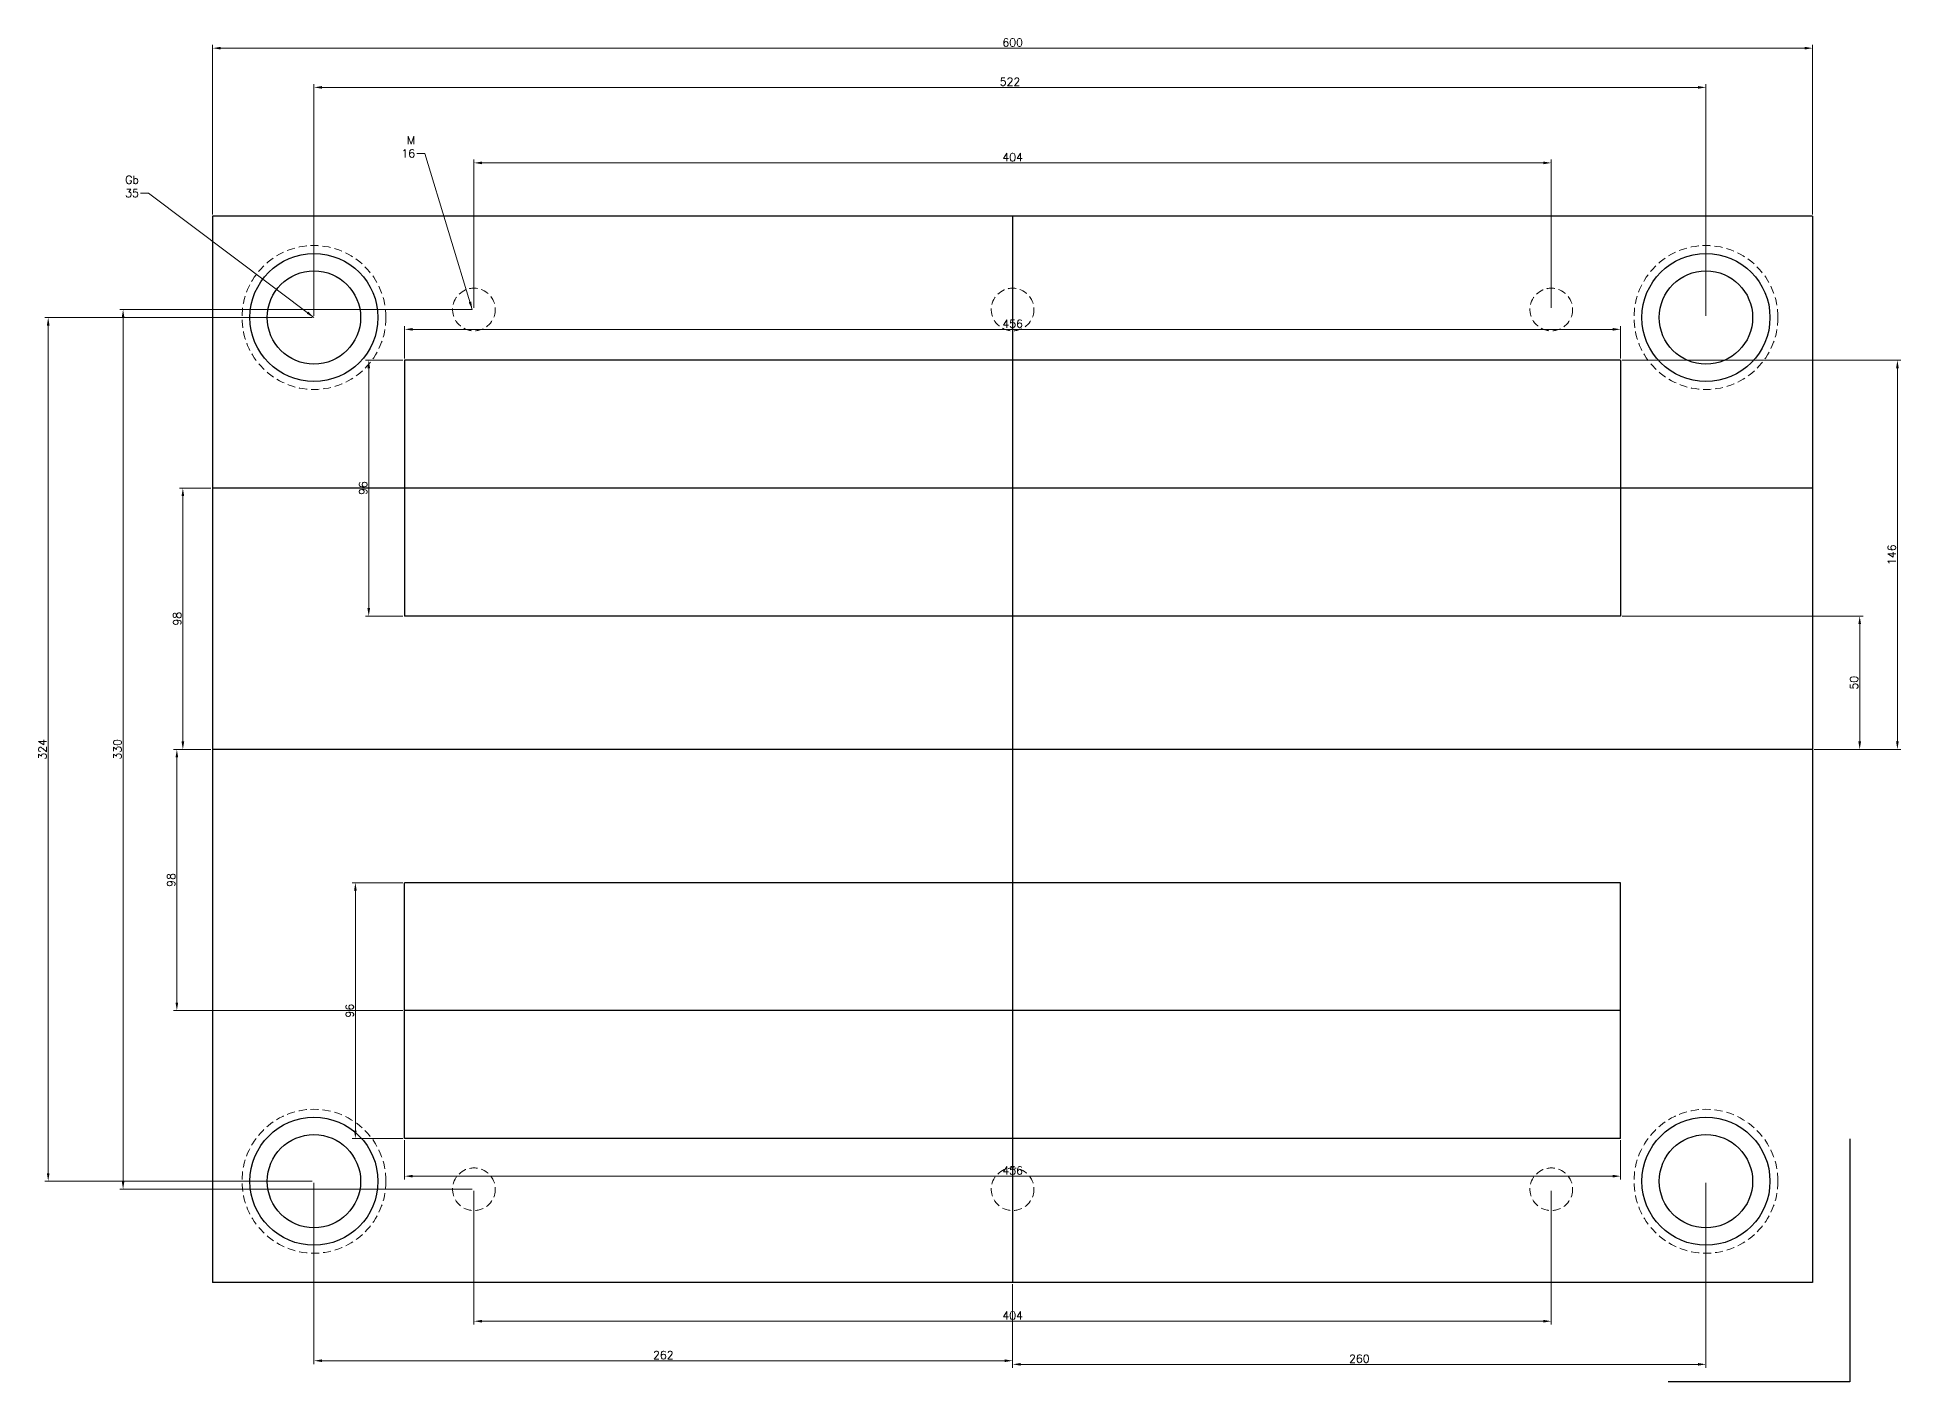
# Model space of a CAD drawing. Header units: millimetres. Extents: x 16221 to 18161, y 1869 to 2412.
# Drawn here: x 16221 to 16920, y 1897 to 2401 of the extents above; entities that cross this region are included whole.
import ezdxf

# ---------------------------------------------------------------- set-up
doc = ezdxf.new("R2010")
doc.units = ezdxf.units.MM
doc.linetypes.add('HIDDEN', pattern=[0.375, 0.25, -0.125])
doc.styles.get("Standard").update_dxf_attribs({"font": 'txt.shx', "height": 3})
doc.dimstyles.new('ISO-25', dxfattribs={"dimtxt": 3, "dimasz": 3, "dimexe": 1.25, "dimexo": 0.625, "dimtad": 1, "dimtxsty": 'Standard', "dimcen": 2.5, "dimclrd": 1, "dimclre": 1, "dimaunit": 1, "dimazin": 0, "dimtfac": 1, "dimtmove": 0, "dimatfit": 3, "dimfxl": 1, "dimlwd": 15, "dimlwe": 15, "dimarcsym": 0})

# ---------------------------------------------------------------- blocks, each defined once
blk = doc.blocks.new('*D72')
at = {"color": 1, "lineweight": 15}
for p, q in [((16384.99, 2299.5), (16384.99, 2355.13)), ((16788.99, 2299.5), (16788.99, 2355.13)), ((16387.99, 2353.88), (16785.99, 2353.88))]:
    blk.add_line(p, q, dxfattribs=at)
at = {"color": 1}
for points in [[(16387.99, 2354.38), (16387.99, 2353.38), (16384.99, 2353.88)], [(16785.99, 2354.38), (16785.99, 2353.38), (16788.99, 2353.88)]]:
    blk.add_solid(points, dxfattribs=at)
at = {"layer": 'Defpoints', "color": 0}
for p in [(16788.99, 2353.88), (16384.99, 2298.87), (16788.99, 2298.87)]:
    blk.add_point(p, dxfattribs=at)
at = {"color": 0, "insert": (16586.99, 2356.01), "char_height": 3, "attachment_point": 5}
blk.add_mtext('404', dxfattribs=at)
blk = doc.blocks.new('*D73')
at = {"color": 1, "lineweight": 15}
for p, q in [((16324.99, 2296.5), (16324.99, 2383.45)), ((16846.99, 2296.5), (16846.99, 2383.45)), ((16327.99, 2382.2), (16843.99, 2382.2))]:
    blk.add_line(p, q, dxfattribs=at)
at = {"color": 1}
for points in [[(16327.99, 2382.7), (16327.99, 2381.7), (16324.99, 2382.2)], [(16843.99, 2382.7), (16843.99, 2381.7), (16846.99, 2382.2)]]:
    blk.add_solid(points, dxfattribs=at)
at = {"layer": 'Defpoints', "color": 0}
for p in [(16846.99, 2382.2), (16324.99, 2295.87), (16846.99, 2295.87)]:
    blk.add_point(p, dxfattribs=at)
at = {"color": 0, "insert": (16585.99, 2384.33), "char_height": 3, "attachment_point": 5}
blk.add_mtext('522', dxfattribs=at)
blk = doc.blocks.new('*D74')
at = {"color": 1, "lineweight": 15}
for p, q in [((16286.99, 2334.5), (16286.99, 2398.16)), ((16289.99, 2396.91), (16883.99, 2396.91)), ((16886.99, 2334.5), (16886.99, 2398.16))]:
    blk.add_line(p, q, dxfattribs=at)
at = {"color": 1}
for points in [[(16289.99, 2397.41), (16289.99, 2396.41), (16286.99, 2396.91)], [(16883.99, 2397.41), (16883.99, 2396.41), (16886.99, 2396.91)]]:
    blk.add_solid(points, dxfattribs=at)
at = {"layer": 'Defpoints', "color": 0}
for p in [(16886.99, 2396.91), (16286.99, 2333.87), (16886.99, 2333.87)]:
    blk.add_point(p, dxfattribs=at)
at = {"color": 0, "insert": (16586.99, 2399.03), "char_height": 3, "attachment_point": 5}
blk.add_mtext('600', dxfattribs=at)
blk = doc.blocks.new('*D75')
at = {"color": 1, "lineweight": 15}
for p, q in [((16384.99, 1968.25), (16384.99, 1918.12)), ((16788.99, 1968.25), (16788.99, 1918.12)), ((16387.99, 1919.37), (16785.99, 1919.37))]:
    blk.add_line(p, q, dxfattribs=at)
at = {"color": 1}
for points in [[(16387.99, 1919.87), (16387.99, 1918.87), (16384.99, 1919.37)], [(16785.99, 1919.87), (16785.99, 1918.87), (16788.99, 1919.37)]]:
    blk.add_solid(points, dxfattribs=at)
at = {"layer": 'Defpoints', "color": 0}
for p in [(16384.99, 1968.87), (16788.99, 1968.87), (16788.99, 1919.37)]:
    blk.add_point(p, dxfattribs=at)
at = {"color": 0, "insert": (16586.99, 1921.5), "char_height": 3, "attachment_point": 5}
blk.add_mtext('404', dxfattribs=at)
blk = doc.blocks.new('*D76')
at = {"color": 1, "lineweight": 15}
for p, q in [((16324.99, 1971.25), (16324.99, 1903.29)), ((16586.99, 1933.25), (16586.99, 1903.29)), ((16327.99, 1904.54), (16583.99, 1904.54))]:
    blk.add_line(p, q, dxfattribs=at)
at = {"color": 1}
for points in [[(16327.99, 1905.04), (16327.99, 1904.04), (16324.99, 1904.54)], [(16583.99, 1905.04), (16583.99, 1904.04), (16586.99, 1904.54)]]:
    blk.add_solid(points, dxfattribs=at)
at = {"layer": 'Defpoints', "color": 0}
for p in [(16324.99, 1971.87), (16586.99, 1933.87), (16586.99, 1904.54)]:
    blk.add_point(p, dxfattribs=at)
at = {"color": 0, "insert": (16455.99, 1906.66), "char_height": 3, "attachment_point": 5}
blk.add_mtext('262', dxfattribs=at)
blk = doc.blocks.new('*D77')
at = {"color": 1, "lineweight": 15}
for p, q in [((16846.99, 1971.25), (16846.99, 1901.94)), ((16586.99, 1933.25), (16586.99, 1901.94)), ((16589.99, 1903.19), (16843.99, 1903.19))]:
    blk.add_line(p, q, dxfattribs=at)
at = {"color": 1}
for points in [[(16589.99, 1903.69), (16589.99, 1902.69), (16586.99, 1903.19)], [(16843.99, 1903.69), (16843.99, 1902.69), (16846.99, 1903.19)]]:
    blk.add_solid(points, dxfattribs=at)
at = {"layer": 'Defpoints', "color": 0}
for p in [(16846.99, 1971.87), (16586.99, 1933.87), (16846.99, 1903.19)]:
    blk.add_point(p, dxfattribs=at)
at = {"color": 0, "insert": (16716.99, 1905.31), "char_height": 3, "attachment_point": 5}
blk.add_mtext('260', dxfattribs=at)
blk = doc.blocks.new('*D78')
at = {"color": 1, "lineweight": 15}
for p, q in [((16384.36, 2298.87), (16252.15, 2298.87)), ((16253.4, 2295.87), (16253.4, 1971.87)), ((16384.36, 1968.87), (16252.15, 1968.87))]:
    blk.add_line(p, q, dxfattribs=at)
at = {"color": 1}
for points in [[(16252.9, 2295.87), (16253.9, 2295.87), (16253.4, 2298.87)], [(16252.9, 1971.87), (16253.9, 1971.87), (16253.4, 1968.87)]]:
    blk.add_solid(points, dxfattribs=at)
at = {"layer": 'Defpoints', "color": 0}
for p in [(16384.99, 2298.87), (16253.4, 1968.87), (16384.99, 1968.87)]:
    blk.add_point(p, dxfattribs=at)
at = {"color": 0, "insert": (16251.27, 2133.87), "char_height": 3, "attachment_point": 5, "rotation": 90}
blk.add_mtext('330', dxfattribs=at)
blk = doc.blocks.new('*D79')
at = {"color": 1, "lineweight": 15}
for p, q in [((16324.36, 2295.87), (16224.07, 2295.87)), ((16225.32, 2292.87), (16225.32, 1974.87)), ((16324.36, 1971.87), (16224.07, 1971.87))]:
    blk.add_line(p, q, dxfattribs=at)
at = {"color": 1}
for points in [[(16224.82, 2292.87), (16225.82, 2292.87), (16225.32, 2295.87)], [(16224.82, 1974.87), (16225.82, 1974.87), (16225.32, 1971.87)]]:
    blk.add_solid(points, dxfattribs=at)
at = {"layer": 'Defpoints', "color": 0}
for p in [(16324.99, 2295.87), (16225.32, 1971.87), (16324.99, 1971.87)]:
    blk.add_point(p, dxfattribs=at)
at = {"color": 0, "insert": (16223.19, 2133.87), "char_height": 3, "attachment_point": 5, "rotation": 90}
blk.add_mtext('324', dxfattribs=at)
blk = doc.blocks.new('*D80')
at = {"color": 1, "lineweight": 15}
for p, q in [((16358.99, 2280.5), (16358.99, 2292.68)), ((16814.99, 2280.5), (16814.99, 2292.68)), ((16361.99, 2291.43), (16811.99, 2291.43))]:
    blk.add_line(p, q, dxfattribs=at)
at = {"color": 1}
for points in [[(16361.99, 2291.93), (16361.99, 2290.93), (16358.99, 2291.43)], [(16811.99, 2291.93), (16811.99, 2290.93), (16814.99, 2291.43)]]:
    blk.add_solid(points, dxfattribs=at)
at = {"layer": 'Defpoints', "color": 0}
for p in [(16814.99, 2291.43), (16358.99, 2279.87), (16814.99, 2279.87)]:
    blk.add_point(p, dxfattribs=at)
at = {"color": 0, "insert": (16586.99, 2293.55), "char_height": 3, "attachment_point": 5}
blk.add_mtext('456', dxfattribs=at)
blk = doc.blocks.new('*D81')
at = {"color": 1, "lineweight": 15}
for p, q in [((16358.36, 2279.87), (16344.28, 2279.87)), ((16345.53, 2186.87), (16345.53, 2276.87)), ((16358.36, 2183.87), (16344.28, 2183.87))]:
    blk.add_line(p, q, dxfattribs=at)
at = {"color": 1}
for points in [[(16345.03, 2276.87), (16346.03, 2276.87), (16345.53, 2279.87)], [(16345.03, 2186.87), (16346.03, 2186.87), (16345.53, 2183.87)]]:
    blk.add_solid(points, dxfattribs=at)
at = {"layer": 'Defpoints', "color": 0}
for p in [(16345.53, 2279.87), (16358.99, 2279.87), (16358.99, 2183.87)]:
    blk.add_point(p, dxfattribs=at)
at = {"color": 0, "insert": (16343.41, 2231.87), "char_height": 3, "attachment_point": 5, "rotation": 90}
blk.add_mtext('96', dxfattribs=at)
blk = doc.blocks.new('*D82')
at = {"color": 1, "lineweight": 15}
for p, q in [((16358.99, 1987.25), (16358.99, 1972.53)), ((16814.99, 1987.25), (16814.99, 1972.53)), ((16361.99, 1973.78), (16811.99, 1973.78))]:
    blk.add_line(p, q, dxfattribs=at)
at = {"color": 1}
for points in [[(16361.99, 1974.28), (16361.99, 1973.28), (16358.99, 1973.78)], [(16811.99, 1974.28), (16811.99, 1973.28), (16814.99, 1973.78)]]:
    blk.add_solid(points, dxfattribs=at)
at = {"layer": 'Defpoints', "color": 0}
for p in [(16358.99, 1987.87), (16814.99, 1987.87), (16814.99, 1973.78)]:
    blk.add_point(p, dxfattribs=at)
at = {"color": 0, "insert": (16586.99, 1975.91), "char_height": 3, "attachment_point": 5}
blk.add_mtext('456', dxfattribs=at)
blk = doc.blocks.new('*D83')
at = {"color": 1, "lineweight": 15}
for p, q in [((16358.36, 2083.87), (16339.26, 2083.87)), ((16340.51, 1990.87), (16340.51, 2080.87)), ((16358.36, 1987.87), (16339.26, 1987.87))]:
    blk.add_line(p, q, dxfattribs=at)
at = {"color": 1}
for points in [[(16340.01, 2080.87), (16341.01, 2080.87), (16340.51, 2083.87)], [(16340.01, 1990.87), (16341.01, 1990.87), (16340.51, 1987.87)]]:
    blk.add_solid(points, dxfattribs=at)
at = {"layer": 'Defpoints', "color": 0}
for p in [(16340.51, 2083.87), (16358.99, 2083.87), (16358.99, 1987.87)]:
    blk.add_point(p, dxfattribs=at)
at = {"color": 0, "insert": (16338.38, 2035.87), "char_height": 3, "attachment_point": 5, "rotation": 90}
blk.add_mtext('96', dxfattribs=at)
blk = doc.blocks.new('*D84')
at = {"color": 1, "lineweight": 15}
for p, q in [((16286.36, 2231.87), (16274.57, 2231.87)), ((16275.82, 2228.87), (16275.82, 2136.87)), ((16286.36, 2133.87), (16274.57, 2133.87))]:
    blk.add_line(p, q, dxfattribs=at)
at = {"color": 1}
for points in [[(16275.32, 2228.87), (16276.32, 2228.87), (16275.82, 2231.87)], [(16275.32, 2136.87), (16276.32, 2136.87), (16275.82, 2133.87)]]:
    blk.add_solid(points, dxfattribs=at)
at = {"layer": 'Defpoints', "color": 0}
for p in [(16286.99, 2231.87), (16275.82, 2133.87), (16286.99, 2133.87)]:
    blk.add_point(p, dxfattribs=at)
at = {"color": 0, "insert": (16273.7, 2182.87), "char_height": 3, "attachment_point": 5, "rotation": 90}
blk.add_mtext('98', dxfattribs=at)
blk = doc.blocks.new('*D85')
at = {"color": 1, "lineweight": 15}
for p, q in [((16286.36, 2133.87), (16272.32, 2133.87)), ((16273.57, 2038.87), (16273.57, 2130.87)), ((16358.36, 2035.87), (16272.32, 2035.87))]:
    blk.add_line(p, q, dxfattribs=at)
at = {"color": 1}
for points in [[(16273.07, 2130.87), (16274.07, 2130.87), (16273.57, 2133.87)], [(16273.07, 2038.87), (16274.07, 2038.87), (16273.57, 2035.87)]]:
    blk.add_solid(points, dxfattribs=at)
at = {"layer": 'Defpoints', "color": 0}
for p in [(16273.57, 2133.87), (16286.99, 2133.87), (16358.99, 2035.87)]:
    blk.add_point(p, dxfattribs=at)
at = {"color": 0, "insert": (16271.44, 2084.87), "char_height": 3, "attachment_point": 5, "rotation": 90}
blk.add_mtext('98', dxfattribs=at)
blk = doc.blocks.new('*D86')
at = {"color": 1, "lineweight": 15}
for p, q in [((16815.61, 2183.87), (16905.88, 2183.87)), ((16904.63, 2180.87), (16904.63, 2136.87)), ((16887.61, 2133.87), (16905.88, 2133.87))]:
    blk.add_line(p, q, dxfattribs=at)
at = {"color": 1}
for points in [[(16904.13, 2180.87), (16905.13, 2180.87), (16904.63, 2183.87)], [(16904.13, 2136.87), (16905.13, 2136.87), (16904.63, 2133.87)]]:
    blk.add_solid(points, dxfattribs=at)
at = {"layer": 'Defpoints', "color": 0}
for p in [(16814.99, 2183.87), (16886.99, 2133.87), (16904.63, 2133.87)]:
    blk.add_point(p, dxfattribs=at)
at = {"color": 0, "insert": (16902.51, 2158.87), "char_height": 3, "attachment_point": 5, "rotation": 90}
blk.add_mtext('50', dxfattribs=at)
blk = doc.blocks.new('*D87')
at = {"color": 1, "lineweight": 15}
for p, q in [((16815.61, 2279.87), (16920.02, 2279.87)), ((16918.77, 2276.87), (16918.77, 2136.87)), ((16887.61, 2133.87), (16920.02, 2133.87))]:
    blk.add_line(p, q, dxfattribs=at)
at = {"color": 1}
for points in [[(16918.27, 2276.87), (16919.27, 2276.87), (16918.77, 2279.87)], [(16918.27, 2136.87), (16919.27, 2136.87), (16918.77, 2133.87)]]:
    blk.add_solid(points, dxfattribs=at)
at = {"layer": 'Defpoints', "color": 0}
for p in [(16814.99, 2279.87), (16886.99, 2133.87), (16918.77, 2133.87)]:
    blk.add_point(p, dxfattribs=at)
at = {"color": 0, "insert": (16916.65, 2206.87), "char_height": 3, "attachment_point": 5, "rotation": 90}
blk.add_mtext('146', dxfattribs=at)

msp = doc.modelspace()

# ---------------------------------------------------------------- linework, layer by layer
for p, q in [((16886.985, 2333.871), (16286.985, 2333.871)), ((16286.985, 2333.871), (16286.985, 1933.871)), ((16586.985, 2333.871), (16586.985, 1933.871)), ((16886.985, 2333.871), (16886.985, 1933.871)), ((16814.985, 2279.871), (16358.985, 2279.871)), ((16358.985, 2279.871), (16358.985, 2183.871)), ((16814.985, 2279.871), (16814.985, 2183.871)), ((16886.985, 2231.871), (16286.985, 2231.871)), ((16814.985, 2183.871), (16358.985, 2183.871)), ((16886.985, 2133.871), (16286.985, 2133.871)), ((16814.985, 2083.871), (16358.985, 2083.871)), ((16358.985, 1987.871), (16358.985, 2083.871)), ((16814.985, 1987.871), (16814.985, 2083.871)), ((16814.985, 2035.871), (16358.985, 2035.871)), ((16814.985, 1987.871), (16358.985, 1987.871)), ((16900.984, 1987.801), (16900.984, 1896.662)), ((16886.985, 1933.871), (16286.985, 1933.871)), ((16900.984, 1896.662), (16832.864, 1896.662))]:
    msp.add_line(p, q)
at = {"linetype": 'HIDDEN', "lineweight": 15, "ltscale": 12}
for centre, radius in [((16324.985, 2295.871), 27), ((16846.985, 2295.871), 27), ((16384.985, 2298.871), 8), ((16586.985, 2298.871), 8), ((16788.985, 2298.871), 8), ((16324.985, 1971.871), 27), ((16846.985, 1971.871), 27), ((16384.985, 1968.871), 8), ((16586.985, 1968.871), 8), ((16788.985, 1968.871), 8)]:
    msp.add_circle(centre, radius, dxfattribs=at)
for centre, radius in [((16324.985, 2295.871), 24), ((16324.985, 2295.871), 17.5), ((16846.985, 2295.871), 24), ((16846.985, 2295.871), 17.5), ((16324.985, 1971.871), 24), ((16846.985, 1971.871), 24), ((16324.985, 1971.871), 17.5), ((16846.985, 1971.871), 17.5)]:
    msp.add_circle(centre, radius)

# ---------------------------------------------------------------- texts
at = {"char_height": 3, "width": 3, "attachment_point": 9}
for s, insert in [('M 16', (16362.926, 2355.934)), ('Gb 35', (16259.356, 2341.035))]:
    msp.add_mtext(s, dxfattribs=dict(at, insert=insert))

# ---------------------------------------------------------------- dimensions: what is measured, and where the dimension line sits
for base, p1, p2, picture, middle in [((16886.985, 2396.906), (16286.985, 2333.871), (16886.985, 2333.871), '*D74', (16586.985, 2399.031)), ((16846.985, 2382.201), (16324.985, 2295.871), (16846.985, 2295.871), '*D73', (16585.985, 2384.326)), ((16788.985, 2353.881), (16384.985, 2298.871), (16788.985, 2298.871), '*D72', (16586.985, 2356.006)), ((16814.985, 2291.429), (16358.985, 2279.871), (16814.985, 2279.871), '*D80', (16586.985, 2293.554)), ((16814.985, 1973.784), (16358.985, 1987.871), (16814.985, 1987.871), '*D82', (16586.985, 1975.909)), ((16586.985, 1904.538), (16324.985, 1971.871), (16586.985, 1933.871), '*D76', (16455.985, 1906.663)), ((16846.985, 1903.189), (16586.985, 1933.871), (16846.985, 1971.871), '*D77', (16716.985, 1905.314)), ((16788.985, 1919.373), (16384.985, 1968.871), (16788.985, 1968.871), '*D75', (16586.985, 1921.498))]:
    dim = msp.add_linear_dim(base=base, p1=p1, p2=p2, dimstyle='ISO-25')
    dim.commit()
    dim.dimension.update_dxf_attribs({"geometry": picture, "text_midpoint": middle})
for base, p1, p2, angle, picture, middle in [((16225.319, 1971.871), (16324.985, 2295.871), (16324.985, 1971.871), 90, '*D79', (16223.194, 2133.871)), ((16253.396, 1968.871), (16384.985, 2298.871), (16384.985, 1968.871), 90, '*D78', (16251.271, 2133.871)), ((16345.533, 2279.871), (16358.985, 2183.871), (16358.985, 2279.871), 270, '*D81', (16343.408, 2231.871)), ((16918.77, 2133.871), (16814.985, 2279.871), (16886.985, 2133.871), 90, '*D87', (16916.645, 2206.871)), ((16275.824, 2133.871), (16286.985, 2231.871), (16286.985, 2133.871), 90, '*D84', (16273.699, 2182.871)), ((16904.631, 2133.871), (16814.985, 2183.871), (16886.985, 2133.871), 90, '*D86', (16902.506, 2158.871)), ((16273.569, 2133.871), (16358.985, 2035.871), (16286.985, 2133.871), 90, '*D85', (16271.444, 2084.871)), ((16340.506, 2083.871), (16358.985, 1987.871), (16358.985, 2083.871), 270, '*D83', (16338.381, 2035.871))]:
    dim = msp.add_linear_dim(base=base, p1=p1, p2=p2, angle=angle, dimstyle='ISO-25')
    dim.commit()
    dim.dimension.update_dxf_attribs({"geometry": picture, "text_midpoint": middle})

# ---------------------------------------------------------------- leaders
at = {"annotation_type": 0, "has_hookline": 1, "hookline_direction": 1}
for points, text_width in [([(16384.36, 2298.871), (16366.551, 2357.434), (16363.551, 2357.434)], 4), ([(16324.985, 2295.871), (16262.981, 2342.535), (16259.981, 2342.535)], 5)]:
    msp.add_leader(points, dimstyle='ISO-25', override={"dimgap": 0.625, "dimtad": 0}, dxfattribs=dict(at, text_width=text_width))

doc.saveas('drawing.dxf')
